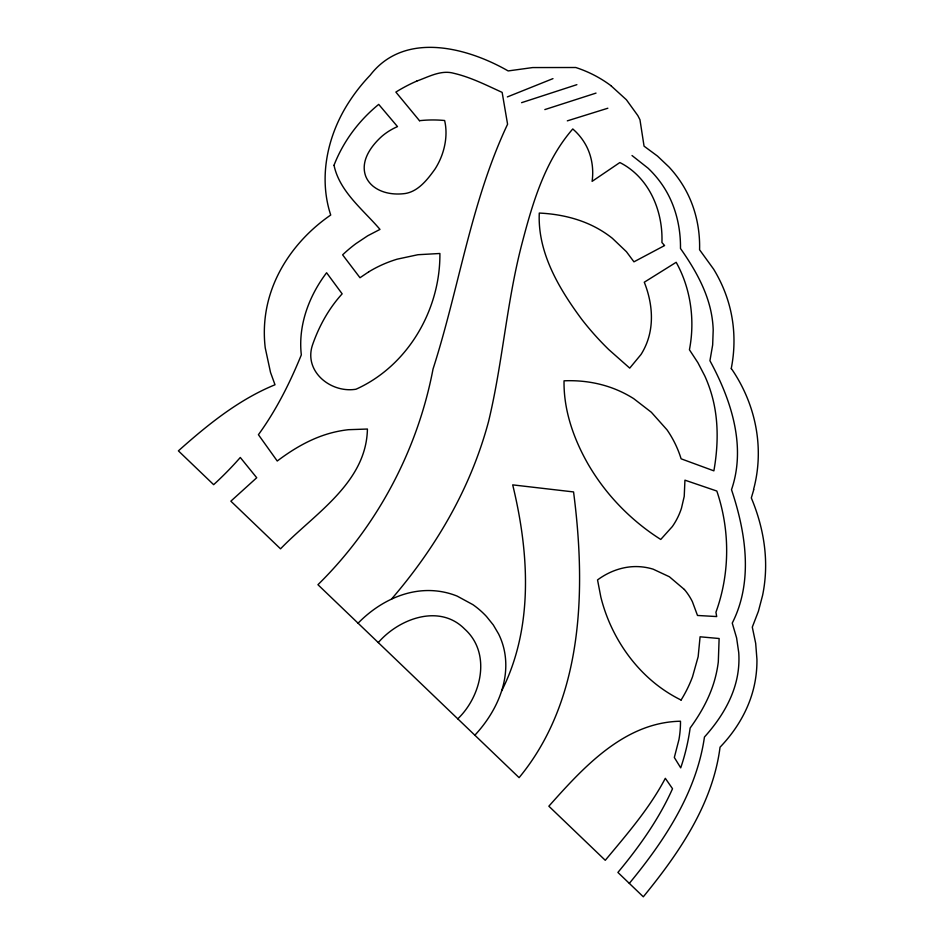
<?xml version="1.0" encoding="UTF-8"?>
<svg xmlns="http://www.w3.org/2000/svg" width="944" height="944" viewBox="0 0 944 944"><rect width="100%" height="100%" fill="white"/><g stroke="black" fill="none" stroke-linecap="round" stroke-linejoin="round"><path stroke-width="1.42" d="M731.199 368.715C735.435 347.699 734.88 325.704 729.193 305.006A146.78 133.305 23.5 0 0 713.652 269.205L699.575 249.771C700.212 227.244 694.713 204.435 682.842 185.189A114.649 101.433 20.8 0 0 669.013 167.005L657.472 156.067L644.056 146.155L639.961 119.735L637.837 115.605L626.403 99.769L610.851 85.621M474.856 735.211C496.131 712.366 511.353 680.187 503.872 648.504A69.408 69.148 -62.7 0 0 498.621 634.002L493.299 624.963L486.514 616.515A86.447 85.762 -57.4 0 0 472.932 604.679L457.12 596.089A77.314 76.865 -55.2 0 0 434.169 590.755C405.33 588.584 377.777 602.98 358.059 623.193M753.784 489.594L751.318 497.936C759.932 518.492 765.218 540.558 765.608 562.895A157.471 149.612 41 0 1 762.61 595.286L758.398 611.299L752.297 627.123L755.684 643.348L756.935 659.349A117.08 111.132 56 0 1 754.834 682.819C750.126 707.198 737.17 729.417 720.048 747.188C712.72 804.3 678.866 853.282 643.312 896.8L617.907 872.433C639.253 846.78 658.829 819.274 672.529 788.712L665.319 778.316C649.46 808.453 626.922 834.284 605.269 860.303L548.853 806.2C583.451 767.33 624.385 722.266 680.494 721.228A100.217 96.3 68.6 0 1 678.96 739.553L674.323 757.477L680.718 767.85A212.825 209.733 79 0 0 690.135 728.025C701.014 713.086 710.171 696.637 715.009 678.701A124.018 119.109 53.8 0 0 718.301 661.945L719.127 638.51L700.082 636.799L698.159 656.682L692.518 676.789A137.045 132.62 49.6 0 1 681.084 700.035M501.677 690.855C533.903 627.217 529.065 552.275 512.698 484.874L573.563 491.93C586.023 588.206 584.065 699.044 519.094 777.644L317.939 584.702C376.986 526.658 417.602 450.347 433.036 369.01C459.15 287.837 470.95 201.815 507.577 124.23L502.149 92.382C486.408 85.22 470.808 77.255 453.863 73.302C441.049 69.667 428.635 76.865 416.835 81.054M629.318 883.383C664.316 840.915 696.483 792.63 704.448 737.028C720.437 719.281 733.736 698.064 737.712 674.181A93.149 88.299 56 0 0 738.739 652.611L736.615 637.979L732.249 623.087C753.477 581.256 745.784 532.357 731.506 489.688C746.503 445.981 730.975 399.524 709.935 360.714L712.661 344.961L713.204 330.022A120.926 109.657 23.7 0 0 710.336 308.735C705.05 286.705 693.38 266.869 680.482 248.484C680.789 225.439 674.653 202.016 661.107 183.171A100.383 88.819 20.4 0 0 648.08 168.209L632.02 155.536M391.536 599.062C422.051 563.627 448.211 524.262 467.28 481.487A482.136 420.033 -12.3 0 0 488.555 421.508C502.822 362.331 506.727 301.089 522.362 242.136C532.829 202.205 545.101 160.681 572.784 128.95L575.616 131.582A58.835 51.318 17.1 0 1 584.773 143.193C591.617 154.545 593.941 168.292 592.112 181.354L619.854 162.545C649.142 177.307 663.136 210.996 661.921 242.549C662.83 243.54 663.715 244.543 664.576 245.558L633.943 261.83L626.45 251.729L612.337 238.277A98.872 89.586 20.2 0 0 596.49 227.823C578.955 218.371 559.084 213.993 539.284 213.061C537.466 252.544 559.025 288.687 581.74 319.32A264.367 225.427 29.2 0 0 608.738 349.551L629.731 368.125L641.011 354.496A80.535 73.007 21.8 0 0 648.115 339.285C654.086 320.606 651.443 300.18 644.28 282.221L676.175 262.302C687.055 281.772 692.188 304.216 691.858 326.447A160.279 145.765 19 0 1 689.427 349.764L697.876 362.649L704.814 375.995A140.137 130.461 26.4 0 1 712.354 397.07C718.773 421.118 718.172 446.5 713.876 470.855L681.108 458.808A104.725 98.801 30.8 0 0 667.03 429.85L651.336 412.257L633.648 398.604A108.253 102.223 30.6 0 0 614.284 388.81C598.343 382.603 581.103 380.066 564.04 380.821C563.544 410.251 573.681 438.877 588.112 464.165A203.467 181.791 35.4 0 0 610.048 495.293C624.609 512.45 641.719 527.425 660.753 539.449L672.364 526.528A78.281 73.514 33 0 0 681.474 508.191L684.223 496.391L684.943 480.166L716.826 491.045C730.101 530.127 730.054 573.397 715.93 612.243C716.201 613.683 716.449 615.122 716.697 616.562L697.498 615.464L692.377 601.647A58.162 55.2 51.9 0 0 684.4 589.481M457.781 718.844C481.452 696.153 491.647 653.201 464.625 628.999C439.373 603.393 398.781 618.78 378.284 642.581M368.679 271.884L359.994 277.737L342.625 254.845A156.562 144.597 13.1 0 1 355.935 243.635L367.735 235.776L379.984 229.404C363.263 209.769 339.604 191.726 334.034 165.353M507.353 96.925L552.972 78.623M521.584 102.672L576.878 84.665M544.83 109.587L596.018 93.102M567.32 120.856L607.842 108.23M684.388 589.493L669.379 576.76L653.118 569.161A60.227 57.206 52 0 0 636.221 566.577C622.273 566.518 608.668 571.675 597.54 579.923L600.856 597.139A160.22 147.311 47.9 0 0 609.635 623.016C619.878 646.522 635.501 667.774 655.549 683.834A132.608 122.696 48.8 0 0 681.084 700.047M419.549 120.761L395.866 92.087A173.436 153.896 15.6 0 1 416.835 81.054M419.537 120.69A110.719 98.353 11.7 0 1 444.624 120.513C447.267 131.782 445.934 143.689 442.134 154.533A93.975 81.184 7.6 0 1 435.125 168.905C427.691 179.277 418.487 191.372 405.2 193.52C394.026 194.995 381.754 193.355 372.809 185.992A26.574 23.27 9.2 0 1 365.824 176.528C359.983 161.247 370.945 146.155 381.836 136.349A65.596 57.608 11.3 0 1 395.076 127.711L397.495 126.602L378.709 104.383A180.009 159.949 15.9 0 0 333.975 165.342M368.679 271.884A122.897 113.858 11.3 0 1 397.188 259.163L417.956 254.715L439.892 253.488C440.447 309.656 407.879 365.918 356.006 389.223C330.789 393.424 303.378 371.322 312.582 344.749C319.072 326.117 328.807 308.464 342.153 293.844L326.6 272.757C308.971 295.979 297.938 325.468 301.325 354.885C289.914 382.91 276.238 410.168 258.42 434.7L277.241 461.014C293.36 448.848 311.142 438.37 330.754 433.06A113.186 109.067 -6.1 0 1 348.419 429.697L367.417 429.036C366.366 483.009 314.163 513.937 280.533 548.83L230.855 501.17L256.721 477.747L240.295 457.474A346.153 295.531 -12 0 1 213.651 484.673L178.392 450.854C207.55 424.883 238.537 399.69 274.999 384.763L270.515 372.408L265.24 347.876A151.642 139.205 9.5 0 1 265.96 312.145C272.332 272.32 297.903 237.581 330.719 215.031C317.998 176.351 327.946 133.352 350.224 100.17A218.914 193.048 17.8 0 1 370.142 75.26C404.327 30.822 466.914 47.247 508.155 70.93L532.687 67.567L575.781 67.508A106.401 92.453 17.7 0 1 610.851 85.621M731.388 368.608A154.663 144.054 30.1 0 1 753.548 489.511"/></g></svg>
